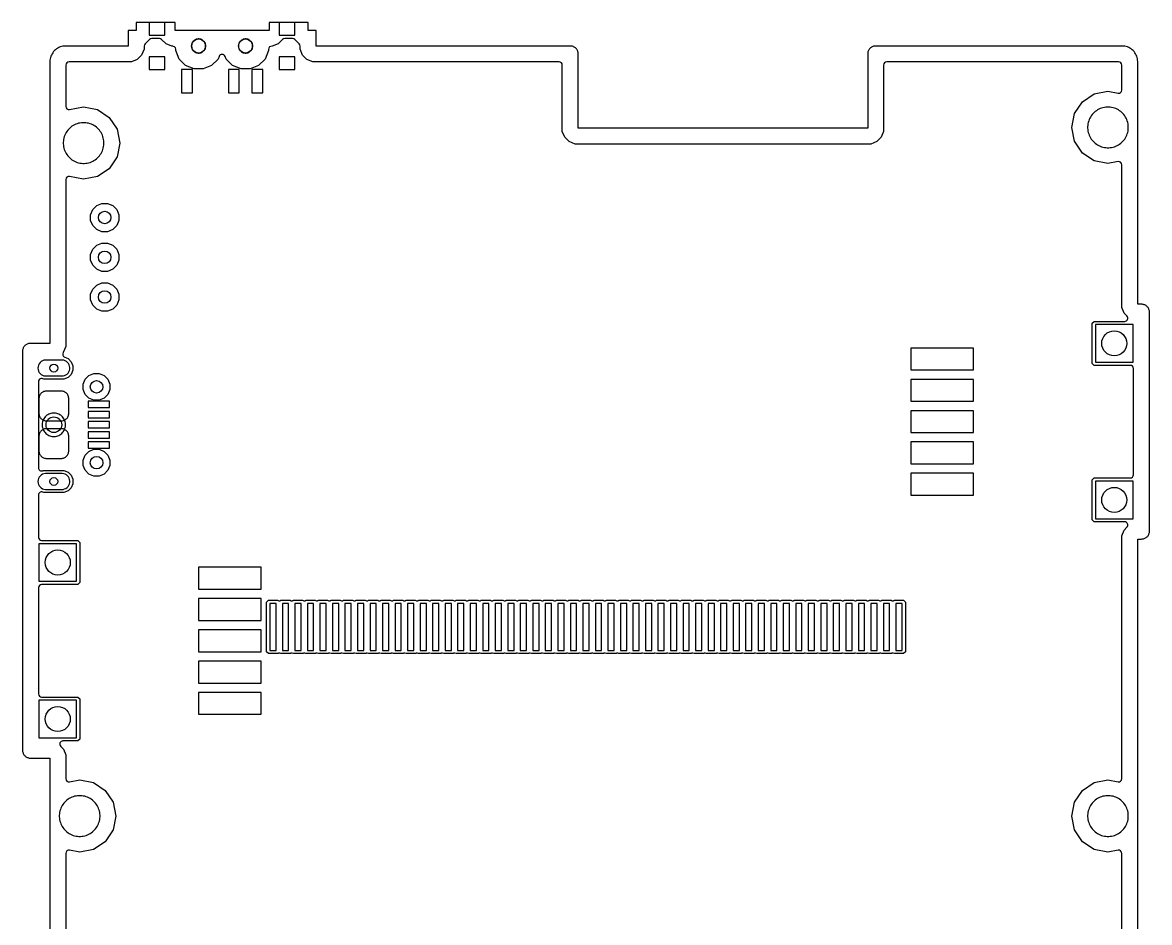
# Model space of a CAD drawing. Header units: millimetres. Extents: x -2 to 70, y 0 to 114.
# Drawn here: x -1.8 to 70.2, y 57 to 114.5 of the extents above; entities that cross this region are included whole.
import ezdxf

# ---------------------------------------------------------------- set-up
doc = ezdxf.new("R2010")
doc.units = ezdxf.units.MM

msp = doc.modelspace()

# ---------------------------------------------------------------- linework, layer by layer
at = {"layer": '16_copper'}
for points in [[(7.35, 114.5), (6.35, 114.5), (6.35, 113.7), (7.35, 113.7)], [(15.65, 114.5), (14.65, 114.5), (14.65, 113.7), (15.65, 113.7)], [(7.35, 112.3), (6.35, 112.3), (6.35, 111.5), (7.35, 111.5)], [(15.65, 112.3), (14.65, 112.3), (14.65, 111.5), (15.65, 111.5)], [(9.1, 111.5), (8.4, 111.5), (8.4, 110), (9.1, 110)], [(12.1, 111.5), (11.4, 111.5), (11.4, 110), (12.1, 110)], [(13.6, 111.5), (12.9, 111.5), (12.9, 110), (13.6, 110)], [(69.2, 95.2), (66.8, 95.2), (66.8, 92.8), (69.2, 92.8)], [(59, 93.7), (55, 93.7), (55, 92.3), (59, 92.3)], [(59, 91.7), (55, 91.7), (55, 90.3), (59, 90.3)], [(0.805, 89.056), (0.857, 89.068), (0.907, 89.085), (0.955, 89.109), (1, 89.137), (1.042, 89.17), (1.08, 89.208), (1.113, 89.25), (1.141, 89.295), (1.165, 89.343), (1.182, 89.393), (1.194, 89.445), (1.2, 89.498), (1.2, 90.502), (1.194, 90.555), (1.182, 90.607), (1.165, 90.657), (1.141, 90.705), (1.113, 90.75), (1.08, 90.792), (1.042, 90.83), (1, 90.863), (0.955, 90.891), (0.907, 90.915), (0.857, 90.932), (0.805, 90.944), (0.752, 90.95), (-0.252, 90.95), (-0.305, 90.944), (-0.357, 90.932), (-0.407, 90.915), (-0.455, 90.891), (-0.5, 90.863), (-0.542, 90.83), (-0.58, 90.792), (-0.613, 90.75), (-0.641, 90.705), (-0.665, 90.657), (-0.682, 90.607), (-0.694, 90.555), (-0.7, 90.502), (-0.7, 89.498), (-0.694, 89.445), (-0.682, 89.393), (-0.665, 89.343), (-0.641, 89.295), (-0.613, 89.25), (-0.58, 89.208), (-0.542, 89.17), (-0.5, 89.137), (-0.455, 89.109), (-0.407, 89.085), (-0.357, 89.068), (-0.305, 89.056), (-0.252, 89.05), (0.752, 89.05)], [(3.8, 90.3), (2.45, 90.3), (2.45, 89.9), (3.8, 89.9)], [(0.36, 88.057), (0.432, 88.072), (0.503, 88.093), (0.571, 88.121), (0.636, 88.156), (0.697, 88.197), (0.754, 88.244), (0.806, 88.296), (0.853, 88.353), (0.894, 88.414), (0.929, 88.479), (0.957, 88.547), (0.978, 88.618), (0.993, 88.69), (1, 88.763), (1, 88.837), (0.993, 88.91), (0.978, 88.982), (0.957, 89.053), (0.929, 89.121), (0.894, 89.186), (0.853, 89.247), (0.806, 89.304), (0.754, 89.356), (0.697, 89.403), (0.636, 89.444), (0.571, 89.479), (0.503, 89.507), (0.432, 89.528), (0.36, 89.543), (0.287, 89.55), (0.213, 89.55), (0.14, 89.543), (0.068, 89.528), (-0.003, 89.507), (-0.071, 89.479), (-0.136, 89.444), (-0.197, 89.403), (-0.254, 89.356), (-0.306, 89.304), (-0.353, 89.247), (-0.394, 89.186), (-0.429, 89.121), (-0.457, 89.053), (-0.478, 88.982), (-0.493, 88.91), (-0.5, 88.837), (-0.5, 88.763), (-0.493, 88.69), (-0.478, 88.618), (-0.457, 88.547), (-0.429, 88.479), (-0.394, 88.414), (-0.353, 88.353), (-0.306, 88.296), (-0.254, 88.244), (-0.197, 88.197), (-0.136, 88.156), (-0.071, 88.121), (-0.003, 88.093), (0.068, 88.072), (0.14, 88.057), (0.213, 88.05), (0.287, 88.05)], [(3.8, 89.65), (2.45, 89.65), (2.45, 89.25), (3.8, 89.25)], [(59, 89.7), (55, 89.7), (55, 88.3), (59, 88.3)], [(3.8, 89), (2.45, 89), (2.45, 88.6), (3.8, 88.6)], [(0.805, 86.656), (0.857, 86.668), (0.907, 86.685), (0.955, 86.709), (1, 86.737), (1.042, 86.77), (1.08, 86.808), (1.113, 86.85), (1.141, 86.895), (1.165, 86.943), (1.182, 86.993), (1.194, 87.045), (1.2, 87.098), (1.2, 88.102), (1.194, 88.155), (1.182, 88.207), (1.165, 88.257), (1.141, 88.305), (1.113, 88.35), (1.08, 88.392), (1.042, 88.43), (1, 88.463), (0.955, 88.491), (0.907, 88.515), (0.857, 88.532), (0.805, 88.544), (0.752, 88.55), (-0.252, 88.55), (-0.305, 88.544), (-0.357, 88.532), (-0.407, 88.515), (-0.455, 88.491), (-0.5, 88.463), (-0.542, 88.43), (-0.58, 88.392), (-0.613, 88.35), (-0.641, 88.305), (-0.665, 88.257), (-0.682, 88.207), (-0.694, 88.155), (-0.7, 88.102), (-0.7, 87.098), (-0.694, 87.045), (-0.682, 86.993), (-0.665, 86.943), (-0.641, 86.895), (-0.613, 86.85), (-0.58, 86.808), (-0.542, 86.77), (-0.5, 86.737), (-0.455, 86.709), (-0.407, 86.685), (-0.357, 86.668), (-0.305, 86.656), (-0.252, 86.65), (0.752, 86.65)], [(3.8, 88.35), (2.45, 88.35), (2.45, 87.95), (3.8, 87.95)], [(3.8, 87.7), (2.45, 87.7), (2.45, 87.3), (3.8, 87.3)], [(59, 87.7), (55, 87.7), (55, 86.3), (59, 86.3)], [(59, 85.7), (55, 85.7), (55, 84.3), (59, 84.3)], [(69.2, 85.2), (66.8, 85.2), (66.8, 82.8), (69.2, 82.8)], [(1.7, 81.2), (-0.7, 81.2), (-0.7, 78.8), (1.7, 78.8)], [(13.5, 79.7), (9.5, 79.7), (9.5, 78.3), (13.5, 78.3)], [(13.5, 77.7), (9.5, 77.7), (9.5, 76.3), (13.5, 76.3)], [(13.5, 75.7), (9.5, 75.7), (9.5, 74.3), (13.5, 74.3)], [(13.5, 73.7), (9.5, 73.7), (9.5, 72.3), (13.5, 72.3)], [(13.5, 71.7), (9.5, 71.7), (9.5, 70.3), (13.5, 70.3)], [(1.7, 71.2), (-0.7, 71.2), (-0.7, 68.8), (1.7, 68.8)]]:
    msp.add_lwpolyline(points, close=True, dxfattribs=at)
for points in [[(0.843, 91.923, 0.893654), (0.787, 92.933), (-0.287, 92.933, 0.945418), (-0.287, 91.917), (0.787, 91.917)], [(0.843, 84.673, 0.893654), (0.787, 85.683), (-0.287, 85.683, 0.945418), (-0.287, 84.667), (0.787, 84.667)]]:
    msp.add_lwpolyline(points, format="xyb", close=True, dxfattribs=at)
at = {"layer": '1_copper'}
msp.add_lwpolyline([(68.484, 31.221), (68.484, 61.411, 0.472966), (68.241, 61.611), (67.6, 61.483), (66.713, 61.659), (65.962, 62.162), (65.459, 62.913), (65.283, 63.8), (65.459, 64.687), (65.962, 65.438), (66.713, 65.941), (67.6, 66.117), (68.241, 65.989, 0.472966), (68.484, 66.189), (68.484, 81.702), (68.639, 82.076), (68.813, 82.25, 0.668179), (68.669, 82.597), (66.716, 82.597), (66.597, 82.716), (66.597, 85.284), (66.716, 85.403), (69.031, 85.403, 0.414214), (69.234, 85.606), (69.234, 92.394, 0.414214), (69.031, 92.597), (66.716, 92.597), (66.597, 92.716), (66.597, 95.284), (66.716, 95.403), (68.669, 95.403, 0.668179), (68.813, 95.75), (68.639, 95.924), (68.484, 96.298), (68.484, 105.411, 0.472966), (68.241, 105.611), (67.6, 105.483), (66.713, 105.659), (65.962, 106.162), (65.459, 106.913), (65.283, 107.8), (65.459, 108.687), (65.962, 109.438), (66.713, 109.941), (67.6, 110.117), (68.241, 109.989, 0.472966), (68.484, 110.189), (68.484, 111.781, 0.414214), (68.281, 111.984), (53.469, 111.984, 0.414214), (53.266, 111.781), (53.266, 107.548), (53.111, 107.174), (52.826, 106.889), (52.452, 106.734), (33.548, 106.734), (33.174, 106.889), (32.889, 107.174), (32.734, 107.548), (32.734, 111.781, 0.414214), (32.531, 111.984), (16.798, 111.984), (16.424, 112.139), (16.139, 112.424), (15.984, 112.798), (15.984, 112.995, 0.198912), (15.924, 113.139), (15.639, 113.424, 0.198912), (15.495, 113.484), (15.005, 113.484, 0.198912), (14.861, 113.424), (14.576, 113.139), (14.202, 112.984, 0.462044), (13.966, 112.781), (13.966, 112.708), (13.743, 112.17), (13.33, 111.757), (12.792, 111.534), (12.208, 111.534), (11.67, 111.757), (11.257, 112.17), (11.188, 112.337, 0.668186), (10.812, 112.337), (10.743, 112.17), (10.33, 111.757), (9.792, 111.534), (9.208, 111.534), (8.67, 111.757), (8.257, 112.17), (8.034, 112.708, 0.441088), (7.881, 112.977), (7.865, 112.981, 0.073824), (7.798, 112.984), (7.424, 113.139), (7.139, 113.424, 0.198912), (6.995, 113.484), (6.505, 113.484, 0.198912), (6.361, 113.424), (6.076, 113.139, 0.198912), (6.016, 112.995), (6.016, 112.798), (5.861, 112.424), (5.576, 112.139), (5.202, 111.984), (1.219, 111.984, 0.414214), (1.016, 111.781), (1.016, 109.139, 0.472966), (1.259, 108.94), (2.15, 109.117), (3.037, 108.941), (3.788, 108.438), (4.291, 107.687), (4.467, 106.8), (4.291, 105.913), (3.788, 105.162), (3.037, 104.659), (2.15, 104.483), (1.259, 104.66, 0.472966), (1.016, 104.461), (1.016, 93.798), (0.856, 93.413, 0.467259), (0.95, 93.115), (1.161, 93.028), (1.361, 92.828), (1.469, 92.566), (1.469, 92.284), (1.361, 92.022), (1.161, 91.822), (0.899, 91.714), (-0.399, 91.714, 0.627472), (-0.734, 91.548), (-0.734, 86.052, 0.523725), (-0.459, 85.861), (-0.456, 85.863, 0.067485), (-0.399, 85.886), (0.899, 85.886), (1.161, 85.778), (1.361, 85.578), (1.469, 85.316), (1.469, 85.034), (1.361, 84.772), (1.161, 84.572), (0.899, 84.464), (-0.399, 84.464, 0.627472), (-0.734, 84.298), (-0.734, 81.606, 0.414214), (-0.531, 81.403), (1.784, 81.403), (1.903, 81.284), (1.903, 78.716), (1.784, 78.597), (-0.531, 78.597, 0.414214), (-0.734, 78.394), (-0.734, 71.606, 0.414214), (-0.531, 71.403), (1.784, 71.403), (1.903, 71.284), (1.903, 68.716), (1.784, 68.597), (0.831, 68.597, 0.668179), (0.687, 68.25), (0.861, 68.076), (1.016, 67.702), (1.016, 66.189, 0.472966), (1.259, 65.989), (1.9, 66.117), (2.787, 65.941), (3.538, 65.438), (4.041, 64.687), (4.217, 63.8), (4.041, 62.913), (3.538, 62.162), (2.787, 61.659), (1.9, 61.483), (1.259, 61.611, 0.472966), (1.016, 61.411), (1.016, 50, 0.414214)], format="xyb", dxfattribs=at)
for points in [[(3.32, 101.137), (2.988, 101.274), (2.734, 101.528), (2.597, 101.86), (2.597, 102.22), (2.734, 102.552), (2.988, 102.806), (3.32, 102.943), (3.68, 102.943), (4.012, 102.806), (4.266, 102.552), (4.403, 102.22), (4.403, 101.86), (4.266, 101.528), (4.012, 101.274), (3.68, 101.137)], [(3.32, 98.597), (2.988, 98.734), (2.734, 98.988), (2.597, 99.32), (2.597, 99.68), (2.734, 100.012), (2.988, 100.266), (3.32, 100.403), (3.68, 100.403), (4.012, 100.266), (4.266, 100.012), (4.403, 99.68), (4.403, 99.32), (4.266, 98.988), (4.012, 98.734), (3.68, 98.597)], [(3.32, 96.057), (2.988, 96.194), (2.734, 96.448), (2.597, 96.78), (2.597, 97.14), (2.734, 97.472), (2.988, 97.726), (3.32, 97.863), (3.68, 97.863), (4.012, 97.726), (4.266, 97.472), (4.403, 97.14), (4.403, 96.78), (4.266, 96.448), (4.012, 96.194), (3.68, 96.057)], [(69.2, 95.2), (66.8, 95.2), (66.8, 92.8), (69.2, 92.8)], [(2.809, 90.368), (2.494, 90.498), (2.253, 90.739), (2.123, 91.054), (2.123, 91.396), (2.253, 91.711), (2.494, 91.952), (2.809, 92.082), (3.151, 92.082), (3.466, 91.952), (3.707, 91.711), (3.837, 91.396), (3.837, 91.054), (3.707, 90.739), (3.466, 90.498), (3.151, 90.368)], [(2.809, 85.518), (2.494, 85.648), (2.253, 85.889), (2.123, 86.204), (2.123, 86.546), (2.253, 86.861), (2.494, 87.102), (2.809, 87.232), (3.151, 87.232), (3.466, 87.102), (3.707, 86.861), (3.837, 86.546), (3.837, 86.204), (3.707, 85.889), (3.466, 85.648), (3.151, 85.518)], [(69.2, 85.2), (66.8, 85.2), (66.8, 82.8), (69.2, 82.8)], [(1.7, 81.2), (-0.7, 81.2), (-0.7, 78.8), (1.7, 78.8)], [(14.45, 77.38), (14.05, 77.38), (14.05, 74.38), (14.45, 74.38)], [(15.25, 77.38), (14.85, 77.38), (14.85, 74.38), (15.25, 74.38)], [(16.05, 77.38), (15.65, 77.38), (15.65, 74.38), (16.05, 74.38)], [(16.85, 77.38), (16.45, 77.38), (16.45, 74.38), (16.85, 74.38)], [(17.65, 77.38), (17.25, 77.38), (17.25, 74.38), (17.65, 74.38)], [(18.45, 77.38), (18.05, 77.38), (18.05, 74.38), (18.45, 74.38)], [(19.25, 77.38), (18.85, 77.38), (18.85, 74.38), (19.25, 74.38)], [(20.05, 77.38), (19.65, 77.38), (19.65, 74.38), (20.05, 74.38)], [(20.85, 77.38), (20.45, 77.38), (20.45, 74.38), (20.85, 74.38)], [(21.65, 77.38), (21.25, 77.38), (21.25, 74.38), (21.65, 74.38)], [(22.45, 77.38), (22.05, 77.38), (22.05, 74.38), (22.45, 74.38)], [(23.25, 77.38), (22.85, 77.38), (22.85, 74.38), (23.25, 74.38)], [(24.05, 77.38), (23.65, 77.38), (23.65, 74.38), (24.05, 74.38)], [(24.85, 77.38), (24.45, 77.38), (24.45, 74.38), (24.85, 74.38)], [(25.65, 77.38), (25.25, 77.38), (25.25, 74.38), (25.65, 74.38)], [(26.45, 77.38), (26.05, 77.38), (26.05, 74.38), (26.45, 74.38)], [(27.25, 77.38), (26.85, 77.38), (26.85, 74.38), (27.25, 74.38)], [(28.05, 77.38), (27.65, 77.38), (27.65, 74.38), (28.05, 74.38)], [(28.85, 77.38), (28.45, 77.38), (28.45, 74.38), (28.85, 74.38)], [(29.65, 77.38), (29.25, 77.38), (29.25, 74.38), (29.65, 74.38)], [(30.45, 77.38), (30.05, 77.38), (30.05, 74.38), (30.45, 74.38)], [(31.25, 77.38), (30.85, 77.38), (30.85, 74.38), (31.25, 74.38)], [(32.05, 77.38), (31.65, 77.38), (31.65, 74.38), (32.05, 74.38)], [(32.85, 77.38), (32.45, 77.38), (32.45, 74.38), (32.85, 74.38)], [(33.65, 77.38), (33.25, 77.38), (33.25, 74.38), (33.65, 74.38)], [(34.45, 77.38), (34.05, 77.38), (34.05, 74.38), (34.45, 74.38)], [(35.25, 77.38), (34.85, 77.38), (34.85, 74.38), (35.25, 74.38)], [(36.05, 77.38), (35.65, 77.38), (35.65, 74.38), (36.05, 74.38)], [(36.85, 77.38), (36.45, 77.38), (36.45, 74.38), (36.85, 74.38)], [(37.65, 77.38), (37.25, 77.38), (37.25, 74.38), (37.65, 74.38)], [(38.45, 77.38), (38.05, 77.38), (38.05, 74.38), (38.45, 74.38)], [(39.25, 77.38), (38.85, 77.38), (38.85, 74.38), (39.25, 74.38)], [(40.05, 77.38), (39.65, 77.38), (39.65, 74.38), (40.05, 74.38)], [(40.85, 77.38), (40.45, 77.38), (40.45, 74.38), (40.85, 74.38)], [(41.65, 77.38), (41.25, 77.38), (41.25, 74.38), (41.65, 74.38)], [(42.45, 77.38), (42.05, 77.38), (42.05, 74.38), (42.45, 74.38)], [(43.25, 77.38), (42.85, 77.38), (42.85, 74.38), (43.25, 74.38)], [(44.05, 77.38), (43.65, 77.38), (43.65, 74.38), (44.05, 74.38)], [(44.85, 77.38), (44.45, 77.38), (44.45, 74.38), (44.85, 74.38)], [(45.65, 77.38), (45.25, 77.38), (45.25, 74.38), (45.65, 74.38)], [(46.45, 77.38), (46.05, 77.38), (46.05, 74.38), (46.45, 74.38)], [(47.25, 77.38), (46.85, 77.38), (46.85, 74.38), (47.25, 74.38)], [(48.05, 77.38), (47.65, 77.38), (47.65, 74.38), (48.05, 74.38)], [(48.85, 77.38), (48.45, 77.38), (48.45, 74.38), (48.85, 74.38)], [(49.65, 77.38), (49.25, 77.38), (49.25, 74.38), (49.65, 74.38)], [(50.45, 77.38), (50.05, 77.38), (50.05, 74.38), (50.45, 74.38)], [(51.25, 77.38), (50.85, 77.38), (50.85, 74.38), (51.25, 74.38)], [(52.05, 77.38), (51.65, 77.38), (51.65, 74.38), (52.05, 74.38)], [(52.85, 77.38), (52.45, 77.38), (52.45, 74.38), (52.85, 74.38)], [(53.65, 77.38), (53.25, 77.38), (53.25, 74.38), (53.65, 74.38)], [(54.45, 77.38), (54.05, 77.38), (54.05, 74.38), (54.45, 74.38)], [(1.7, 71.2), (-0.7, 71.2), (-0.7, 68.8), (1.7, 68.8)]]:
    msp.add_lwpolyline(points, close=True, dxfattribs=at)
for points in [[(0.843, 91.923, 0.893654), (0.787, 92.933), (-0.287, 92.933, 0.945418), (-0.287, 91.917), (0.787, 91.917)], [(0.843, 84.673, 0.893654), (0.787, 85.683), (-0.287, 85.683, 0.945418), (-0.287, 84.667), (0.787, 84.667)], [(13.966, 74.177), (13.847, 74.296), (13.847, 77.464), (13.966, 77.583), (14.542, 77.583, 0.212309), (14.705, 77.559), (14.721, 77.565, 0.04519), (14.758, 77.583), (15.342, 77.583, 0.212309), (15.505, 77.559), (15.521, 77.565, 0.04519), (15.558, 77.583), (16.142, 77.583, 0.212309), (16.305, 77.559), (16.321, 77.565, 0.04519), (16.358, 77.583), (16.942, 77.583, 0.212309), (17.105, 77.559), (17.121, 77.565, 0.04519), (17.158, 77.583), (17.742, 77.583, 0.212309), (17.905, 77.559), (17.921, 77.565, 0.04519), (17.958, 77.583), (18.542, 77.583, 0.212309), (18.705, 77.559), (18.721, 77.565, 0.04519), (18.758, 77.583), (19.342, 77.583, 0.212309), (19.505, 77.559), (19.521, 77.565, 0.04519), (19.558, 77.583), (20.142, 77.583, 0.212309), (20.305, 77.559), (20.321, 77.565, 0.04519), (20.358, 77.583), (20.942, 77.583, 0.212309), (21.105, 77.559), (21.121, 77.565, 0.04519), (21.158, 77.583), (21.742, 77.583, 0.212309), (21.905, 77.559), (21.921, 77.565, 0.04519), (21.958, 77.583), (22.542, 77.583, 0.212309), (22.705, 77.559), (22.721, 77.565, 0.04519), (22.758, 77.583), (23.342, 77.583, 0.212309), (23.505, 77.559), (23.521, 77.565, 0.04519), (23.558, 77.583), (24.142, 77.583, 0.212309), (24.305, 77.559), (24.321, 77.565, 0.04519), (24.358, 77.583), (24.942, 77.583, 0.212309), (25.105, 77.559), (25.121, 77.565, 0.04519), (25.158, 77.583), (25.742, 77.583, 0.212322), (25.905, 77.559), (25.921, 77.565, 0.045366), (25.958, 77.583), (26.542, 77.583, 0.212309), (26.705, 77.559), (26.721, 77.565, 0.04519), (26.758, 77.583), (27.342, 77.583, 0.212309), (27.505, 77.559), (27.521, 77.565, 0.04519), (27.558, 77.583), (28.142, 77.583, 0.212309), (28.305, 77.559), (28.321, 77.565, 0.04519), (28.358, 77.583), (28.942, 77.583, 0.212309), (29.105, 77.559), (29.121, 77.565, 0.04519), (29.158, 77.583), (29.742, 77.583, 0.212309), (29.905, 77.559), (29.921, 77.565, 0.04519), (29.958, 77.583), (30.542, 77.583, 0.212309), (30.705, 77.559), (30.721, 77.565, 0.04519), (30.758, 77.583), (31.342, 77.583, 0.212309), (31.505, 77.559), (31.521, 77.565, 0.04519), (31.558, 77.583), (32.142, 77.583, 0.212309), (32.305, 77.559), (32.321, 77.565, 0.04519), (32.358, 77.583), (32.942, 77.583, 0.212309), (33.105, 77.559), (33.121, 77.565, 0.04519), (33.158, 77.583), (33.742, 77.583, 0.212309), (33.905, 77.559), (33.921, 77.565, 0.04519), (33.958, 77.583), (34.542, 77.583, 0.212309), (34.705, 77.559), (34.721, 77.565, 0.04519), (34.758, 77.583), (35.342, 77.583, 0.212309), (35.505, 77.559), (35.521, 77.565, 0.04519), (35.558, 77.583), (36.142, 77.583, 0.212309), (36.305, 77.559), (36.321, 77.565, 0.04519), (36.358, 77.583), (36.942, 77.583, 0.212309), (37.105, 77.559), (37.121, 77.565, 0.04519), (37.158, 77.583), (37.742, 77.583, 0.212309), (37.905, 77.559), (37.921, 77.565, 0.04519), (37.958, 77.583), (38.542, 77.583, 0.212309), (38.705, 77.559), (38.721, 77.565, 0.04519), (38.758, 77.583), (39.342, 77.583, 0.212309), (39.505, 77.559), (39.521, 77.565, 0.04519), (39.558, 77.583), (40.142, 77.583, 0.212309), (40.305, 77.559), (40.321, 77.565, 0.04519), (40.358, 77.583), (40.942, 77.583, 0.212309), (41.105, 77.559), (41.121, 77.565, 0.04519), (41.158, 77.583), (41.742, 77.583, 0.212309), (41.905, 77.559), (41.921, 77.565, 0.04519), (41.958, 77.583), (42.542, 77.583, 0.212309), (42.705, 77.559), (42.721, 77.565, 0.04519), (42.758, 77.583), (43.342, 77.583, 0.212309), (43.505, 77.559), (43.521, 77.565, 0.04519), (43.558, 77.583), (44.142, 77.583, 0.212309), (44.305, 77.559), (44.321, 77.565, 0.04519), (44.358, 77.583), (44.942, 77.583, 0.212309), (45.105, 77.559), (45.121, 77.565, 0.04519), (45.158, 77.583), (45.742, 77.583, 0.212309), (45.905, 77.559), (45.921, 77.565, 0.04519), (45.958, 77.583), (46.542, 77.583, 0.212309), (46.705, 77.559), (46.721, 77.565, 0.04519), (46.758, 77.583), (47.342, 77.583, 0.212309), (47.505, 77.559), (47.521, 77.565, 0.04519), (47.558, 77.583), (48.142, 77.583, 0.212309), (48.305, 77.559), (48.321, 77.565, 0.04519), (48.358, 77.583), (48.942, 77.583, 0.212309), (49.105, 77.559), (49.121, 77.565, 0.04519), (49.158, 77.583), (49.742, 77.583, 0.212309), (49.905, 77.559), (49.921, 77.565, 0.04519), (49.958, 77.583), (50.542, 77.583, 0.212309), (50.705, 77.559), (50.721, 77.565, 0.04519), (50.758, 77.583), (51.342, 77.583, 0.212309), (51.505, 77.559), (51.521, 77.565, 0.04519), (51.558, 77.583), (52.142, 77.583, 0.212309), (52.305, 77.559), (52.321, 77.565, 0.04519), (52.358, 77.583), (52.942, 77.583, 0.212309), (53.105, 77.559), (53.121, 77.565, 0.04519), (53.158, 77.583), (53.742, 77.583, 0.212309), (53.905, 77.559), (53.921, 77.565, 0.04519), (53.958, 77.583), (54.534, 77.583), (54.653, 77.464), (54.653, 74.296), (54.534, 74.177), (53.958, 74.177, 0.212322), (53.795, 74.201), (53.779, 74.195, 0.045366), (53.742, 74.177), (53.158, 74.177, 0.212322), (52.995, 74.201), (52.979, 74.195, 0.045366), (52.942, 74.177), (52.358, 74.177, 0.212322), (52.195, 74.201), (52.179, 74.195, 0.045366), (52.142, 74.177), (51.558, 74.177, 0.212322), (51.395, 74.201), (51.379, 74.195, 0.045366), (51.342, 74.177), (50.758, 74.177, 0.212322), (50.595, 74.201), (50.579, 74.195, 0.045366), (50.542, 74.177), (49.958, 74.177, 0.212322), (49.795, 74.201), (49.779, 74.195, 0.045366), (49.742, 74.177), (49.158, 74.177, 0.212322), (48.995, 74.201), (48.979, 74.195, 0.045366), (48.942, 74.177), (48.358, 74.177, 0.212322), (48.195, 74.201), (48.179, 74.195, 0.045366), (48.142, 74.177), (47.558, 74.177, 0.212322), (47.395, 74.201), (47.379, 74.195, 0.045366), (47.342, 74.177), (46.758, 74.177, 0.212322), (46.595, 74.201), (46.579, 74.195, 0.045366), (46.542, 74.177), (45.958, 74.177, 0.212322), (45.795, 74.201), (45.779, 74.195, 0.045366), (45.742, 74.177), (45.158, 74.177, 0.212322), (44.995, 74.201), (44.979, 74.195, 0.045366), (44.942, 74.177), (44.358, 74.177, 0.212322), (44.195, 74.201), (44.179, 74.195, 0.045366), (44.142, 74.177), (43.558, 74.177, 0.212322), (43.395, 74.201), (43.379, 74.195, 0.045366), (43.342, 74.177), (42.758, 74.177, 0.212322), (42.595, 74.201), (42.579, 74.195, 0.045366), (42.542, 74.177), (41.958, 74.177, 0.212322), (41.795, 74.201), (41.779, 74.195, 0.045366), (41.742, 74.177), (41.158, 74.177, 0.212322), (40.995, 74.201), (40.979, 74.195, 0.045366), (40.942, 74.177), (40.358, 74.177, 0.212322), (40.195, 74.201), (40.179, 74.195, 0.045366), (40.142, 74.177), (39.558, 74.177, 0.212322), (39.395, 74.201), (39.379, 74.195, 0.045366), (39.342, 74.177), (38.758, 74.177, 0.212322), (38.595, 74.201), (38.579, 74.195, 0.045366), (38.542, 74.177), (37.958, 74.177, 0.212322), (37.795, 74.201), (37.779, 74.195, 0.045366), (37.742, 74.177), (37.158, 74.177, 0.212322), (36.995, 74.201), (36.979, 74.195, 0.045366), (36.942, 74.177), (36.358, 74.177, 0.212322), (36.195, 74.201), (36.179, 74.195, 0.045366), (36.142, 74.177), (35.558, 74.177, 0.212322), (35.395, 74.201), (35.379, 74.195, 0.045366), (35.342, 74.177), (34.758, 74.177, 0.212322), (34.595, 74.201), (34.579, 74.195, 0.045366), (34.542, 74.177), (33.958, 74.177, 0.212322), (33.795, 74.201), (33.779, 74.195, 0.045366), (33.742, 74.177), (33.158, 74.177, 0.212322), (32.995, 74.201), (32.979, 74.195, 0.045366), (32.942, 74.177), (32.358, 74.177, 0.212322), (32.195, 74.201), (32.179, 74.195, 0.045366), (32.142, 74.177), (31.558, 74.177, 0.212322), (31.395, 74.201), (31.379, 74.195, 0.045366), (31.342, 74.177), (30.758, 74.177, 0.212322), (30.595, 74.201), (30.579, 74.195, 0.045366), (30.542, 74.177), (29.958, 74.177, 0.212322), (29.795, 74.201), (29.779, 74.195, 0.045366), (29.742, 74.177), (29.158, 74.177, 0.212322), (28.995, 74.201), (28.979, 74.195, 0.045366), (28.942, 74.177), (28.358, 74.177, 0.212322), (28.195, 74.201), (28.179, 74.195, 0.045366), (28.142, 74.177), (27.558, 74.177, 0.212322), (27.395, 74.201), (27.379, 74.195, 0.045366), (27.342, 74.177), (26.758, 74.177, 0.212322), (26.595, 74.201), (26.579, 74.195, 0.045366), (26.542, 74.177), (25.958, 74.177, 0.212309), (25.795, 74.201), (25.779, 74.195, 0.04519), (25.742, 74.177), (25.158, 74.177, 0.212322), (24.995, 74.201), (24.979, 74.195, 0.045366), (24.942, 74.177), (24.358, 74.177, 0.212322), (24.195, 74.201), (24.179, 74.195, 0.045366), (24.142, 74.177), (23.558, 74.177, 0.212322), (23.395, 74.201), (23.379, 74.195, 0.045366), (23.342, 74.177), (22.758, 74.177, 0.212322), (22.595, 74.201), (22.579, 74.195, 0.045366), (22.542, 74.177), (21.958, 74.177, 0.212322), (21.795, 74.201), (21.779, 74.195, 0.045366), (21.742, 74.177), (21.158, 74.177, 0.212322), (20.995, 74.201), (20.979, 74.195, 0.045366), (20.942, 74.177), (20.358, 74.177, 0.212322), (20.195, 74.201), (20.179, 74.195, 0.045366), (20.142, 74.177), (19.558, 74.177, 0.212322), (19.395, 74.201), (19.379, 74.195, 0.045366), (19.342, 74.177), (18.758, 74.177, 0.212322), (18.595, 74.201), (18.579, 74.195, 0.045366), (18.542, 74.177), (17.958, 74.177, 0.212322), (17.795, 74.201), (17.779, 74.195, 0.045366), (17.742, 74.177), (17.158, 74.177, 0.212322), (16.995, 74.201), (16.979, 74.195, 0.045366), (16.942, 74.177), (16.358, 74.177, 0.212322), (16.195, 74.201), (16.179, 74.195, 0.045366), (16.142, 74.177), (15.558, 74.177, 0.212322), (15.395, 74.201), (15.379, 74.195, 0.045366), (15.342, 74.177), (14.758, 74.177, 0.212322), (14.595, 74.201), (14.579, 74.195), (14.563, 74.189), (14.562, 74.188), (14.561, 74.188), (14.547, 74.18), (14.542, 74.177)]]:
    msp.add_lwpolyline(points, format="xyb", close=True, dxfattribs=at)
at = {"layer": 'drills_NPTH'}
for centre in [(9.5, 113), (12.5, 113)]:
    msp.add_circle(centre, 0.45, dxfattribs=at)
at = {"layer": 'drills_PTH'}
for centre, radius in [((3.5, 102.04), 0.4), ((3.5, 99.5), 0.4), ((3.5, 96.96), 0.4), ((68, 94), 0.8), ((0.25, 92.425), 0.254), ((2.98, 91.225), 0.4), ((2.98, 86.375), 0.4), ((0.25, 85.175), 0.254), ((68, 84), 0.8), ((0.5, 80), 0.8), ((0.5, 70), 0.8)]:
    msp.add_circle(centre, radius, dxfattribs=at)
at = {"layer": 'drills_via_1_16'}
msp.add_circle((0.25, 88.8), 0.5, dxfattribs=at)
at = {"layer": 'holes'}
for points in [[(9.95, 113.029), (9.942, 113.088), (9.927, 113.145), (9.904, 113.199), (9.875, 113.251), (9.839, 113.297), (9.797, 113.339), (9.751, 113.375), (9.699, 113.404), (9.645, 113.427), (9.588, 113.442), (9.529, 113.45), (9.471, 113.45), (9.412, 113.442), (9.355, 113.427), (9.301, 113.404), (9.249, 113.375), (9.203, 113.339), (9.161, 113.297), (9.125, 113.251), (9.096, 113.199), (9.073, 113.145), (9.058, 113.088), (9.05, 113.029), (9.05, 112.971), (9.058, 112.912), (9.073, 112.855), (9.096, 112.801), (9.125, 112.749), (9.161, 112.703), (9.203, 112.661), (9.249, 112.625), (9.301, 112.596), (9.355, 112.573), (9.412, 112.558), (9.471, 112.55), (9.529, 112.55), (9.588, 112.558), (9.645, 112.573), (9.699, 112.596), (9.751, 112.625), (9.797, 112.661), (9.839, 112.703), (9.875, 112.749), (9.904, 112.801), (9.927, 112.855), (9.942, 112.912), (9.95, 112.971), (9.95, 113.029)], [(12.95, 113.029), (12.942, 113.088), (12.927, 113.145), (12.904, 113.199), (12.875, 113.251), (12.839, 113.297), (12.797, 113.339), (12.751, 113.375), (12.699, 113.404), (12.645, 113.427), (12.588, 113.442), (12.529, 113.45), (12.471, 113.45), (12.412, 113.442), (12.355, 113.427), (12.301, 113.404), (12.249, 113.375), (12.203, 113.339), (12.161, 113.297), (12.125, 113.251), (12.096, 113.199), (12.073, 113.145), (12.058, 113.088), (12.05, 113.029), (12.05, 112.971), (12.058, 112.912), (12.073, 112.855), (12.096, 112.801), (12.125, 112.749), (12.161, 112.703), (12.203, 112.661), (12.249, 112.625), (12.301, 112.596), (12.355, 112.573), (12.412, 112.558), (12.471, 112.55), (12.529, 112.55), (12.588, 112.558), (12.645, 112.573), (12.699, 112.596), (12.751, 112.625), (12.797, 112.661), (12.839, 112.703), (12.875, 112.749), (12.904, 112.801), (12.927, 112.855), (12.942, 112.912), (12.95, 112.971), (12.95, 113.029)], [(68.9, 107.754), (68.9, 107.846), (68.893, 107.939), (68.88, 108.031), (68.86, 108.122), (68.834, 108.211), (68.802, 108.298), (68.763, 108.382), (68.719, 108.464), (68.669, 108.542), (68.613, 108.616), (68.552, 108.686), (68.486, 108.752), (68.416, 108.813), (68.342, 108.869), (68.264, 108.919), (68.182, 108.963), (68.098, 109.002), (68.011, 109.034), (67.922, 109.06), (67.831, 109.08), (67.739, 109.093), (67.646, 109.1), (67.554, 109.1), (67.461, 109.093), (67.369, 109.08), (67.278, 109.06), (67.189, 109.034), (67.102, 109.002), (67.018, 108.963), (66.936, 108.919), (66.858, 108.869), (66.784, 108.813), (66.714, 108.752), (66.648, 108.686), (66.587, 108.616), (66.531, 108.542), (66.481, 108.464), (66.437, 108.382), (66.398, 108.298), (66.366, 108.211), (66.34, 108.122), (66.32, 108.031), (66.307, 107.939), (66.3, 107.846), (66.3, 107.754), (66.307, 107.661), (66.32, 107.569), (66.34, 107.478), (66.366, 107.389), (66.398, 107.302), (66.437, 107.218), (66.481, 107.136), (66.531, 107.058), (66.587, 106.984), (66.648, 106.914), (66.714, 106.848), (66.784, 106.787), (66.858, 106.731), (66.936, 106.681), (67.018, 106.637), (67.102, 106.598), (67.189, 106.566), (67.278, 106.54), (67.369, 106.52), (67.461, 106.507), (67.554, 106.5), (67.646, 106.5), (67.739, 106.507), (67.831, 106.52), (67.922, 106.54), (68.011, 106.566), (68.098, 106.598), (68.182, 106.637), (68.264, 106.681), (68.342, 106.731), (68.416, 106.787), (68.486, 106.848), (68.552, 106.914), (68.613, 106.984), (68.669, 107.058), (68.719, 107.136), (68.763, 107.218), (68.802, 107.302), (68.834, 107.389), (68.86, 107.478), (68.88, 107.569), (68.893, 107.661), (68.9, 107.754)], [(3.45, 106.754), (3.45, 106.846), (3.443, 106.939), (3.43, 107.031), (3.41, 107.122), (3.384, 107.211), (3.352, 107.298), (3.313, 107.382), (3.269, 107.464), (3.219, 107.542), (3.163, 107.616), (3.102, 107.686), (3.036, 107.752), (2.966, 107.813), (2.892, 107.869), (2.814, 107.919), (2.732, 107.963), (2.648, 108.002), (2.561, 108.034), (2.472, 108.06), (2.381, 108.08), (2.289, 108.093), (2.196, 108.1), (2.104, 108.1), (2.011, 108.093), (1.919, 108.08), (1.828, 108.06), (1.739, 108.034), (1.652, 108.002), (1.568, 107.963), (1.486, 107.919), (1.408, 107.869), (1.334, 107.813), (1.264, 107.752), (1.198, 107.686), (1.137, 107.616), (1.081, 107.542), (1.031, 107.464), (0.987, 107.382), (0.948, 107.298), (0.916, 107.211), (0.89, 107.122), (0.87, 107.031), (0.857, 106.939), (0.85, 106.846), (0.85, 106.754), (0.857, 106.661), (0.87, 106.569), (0.89, 106.478), (0.916, 106.389), (0.948, 106.302), (0.987, 106.218), (1.031, 106.136), (1.081, 106.058), (1.137, 105.984), (1.198, 105.914), (1.264, 105.848), (1.334, 105.787), (1.408, 105.731), (1.486, 105.681), (1.568, 105.637), (1.652, 105.598), (1.739, 105.566), (1.828, 105.54), (1.919, 105.52), (2.011, 105.507), (2.104, 105.5), (2.196, 105.5), (2.289, 105.507), (2.381, 105.52), (2.472, 105.54), (2.561, 105.566), (2.648, 105.598), (2.732, 105.637), (2.814, 105.681), (2.892, 105.731), (2.966, 105.787), (3.036, 105.848), (3.102, 105.914), (3.163, 105.984), (3.219, 106.058), (3.269, 106.136), (3.313, 106.218), (3.352, 106.302), (3.384, 106.389), (3.41, 106.478), (3.43, 106.569), (3.443, 106.661), (3.45, 106.754)], [(3.2, 63.754), (3.2, 63.846), (3.193, 63.939), (3.18, 64.031), (3.16, 64.122), (3.134, 64.211), (3.102, 64.298), (3.063, 64.382), (3.019, 64.464), (2.969, 64.542), (2.913, 64.616), (2.852, 64.686), (2.786, 64.752), (2.716, 64.813), (2.642, 64.869), (2.564, 64.919), (2.482, 64.963), (2.398, 65.002), (2.311, 65.034), (2.222, 65.06), (2.131, 65.08), (2.039, 65.093), (1.946, 65.1), (1.854, 65.1), (1.761, 65.093), (1.669, 65.08), (1.578, 65.06), (1.489, 65.034), (1.402, 65.002), (1.318, 64.963), (1.236, 64.919), (1.158, 64.869), (1.084, 64.813), (1.014, 64.752), (0.948, 64.686), (0.887, 64.616), (0.831, 64.542), (0.781, 64.464), (0.737, 64.382), (0.698, 64.298), (0.666, 64.211), (0.64, 64.122), (0.62, 64.031), (0.607, 63.939), (0.6, 63.846), (0.6, 63.754), (0.607, 63.661), (0.62, 63.569), (0.64, 63.478), (0.666, 63.389), (0.698, 63.302), (0.737, 63.218), (0.781, 63.136), (0.831, 63.058), (0.887, 62.984), (0.948, 62.914), (1.014, 62.848), (1.084, 62.787), (1.158, 62.731), (1.236, 62.681), (1.318, 62.637), (1.402, 62.598), (1.489, 62.566), (1.578, 62.54), (1.669, 62.52), (1.761, 62.507), (1.854, 62.5), (1.946, 62.5), (2.039, 62.507), (2.131, 62.52), (2.222, 62.54), (2.311, 62.566), (2.398, 62.598), (2.482, 62.637), (2.564, 62.681), (2.642, 62.731), (2.716, 62.787), (2.786, 62.848), (2.852, 62.914), (2.913, 62.984), (2.969, 63.058), (3.019, 63.136), (3.063, 63.218), (3.102, 63.302), (3.134, 63.389), (3.16, 63.478), (3.18, 63.569), (3.193, 63.661), (3.2, 63.754)], [(68.9, 63.754), (68.9, 63.846), (68.893, 63.939), (68.88, 64.031), (68.86, 64.122), (68.834, 64.211), (68.802, 64.298), (68.763, 64.382), (68.719, 64.464), (68.669, 64.542), (68.613, 64.616), (68.552, 64.686), (68.486, 64.752), (68.416, 64.813), (68.342, 64.869), (68.264, 64.919), (68.182, 64.963), (68.098, 65.002), (68.011, 65.034), (67.922, 65.06), (67.831, 65.08), (67.739, 65.093), (67.646, 65.1), (67.554, 65.1), (67.461, 65.093), (67.369, 65.08), (67.278, 65.06), (67.189, 65.034), (67.102, 65.002), (67.018, 64.963), (66.936, 64.919), (66.858, 64.869), (66.784, 64.813), (66.714, 64.752), (66.648, 64.686), (66.587, 64.616), (66.531, 64.542), (66.481, 64.464), (66.437, 64.382), (66.398, 64.298), (66.366, 64.211), (66.34, 64.122), (66.32, 64.031), (66.307, 63.939), (66.3, 63.846), (66.3, 63.754), (66.307, 63.661), (66.32, 63.569), (66.34, 63.478), (66.366, 63.389), (66.398, 63.302), (66.437, 63.218), (66.481, 63.136), (66.531, 63.058), (66.587, 62.984), (66.648, 62.914), (66.714, 62.848), (66.784, 62.787), (66.858, 62.731), (66.936, 62.681), (67.018, 62.637), (67.102, 62.598), (67.189, 62.566), (67.278, 62.54), (67.369, 62.52), (67.461, 62.507), (67.554, 62.5), (67.646, 62.5), (67.739, 62.507), (67.831, 62.52), (67.922, 62.54), (68.011, 62.566), (68.098, 62.598), (68.182, 62.637), (68.264, 62.681), (68.342, 62.731), (68.416, 62.787), (68.486, 62.848), (68.552, 62.914), (68.613, 62.984), (68.669, 63.058), (68.719, 63.136), (68.763, 63.218), (68.802, 63.302), (68.834, 63.389), (68.86, 63.478), (68.88, 63.569), (68.893, 63.661), (68.9, 63.754)]]:
    msp.add_lwpolyline(points, close=True, dxfattribs=at)
at = {"layer": 'outline'}
msp.add_lwpolyline([(69.5, 17.95), (69.5, 81.5), (69.75, 81.5), (69.794, 81.502), (69.837, 81.508), (69.879, 81.517), (69.921, 81.53), (69.961, 81.547), (70, 81.567), (70.037, 81.59), (70.071, 81.617), (70.104, 81.646), (70.133, 81.679), (70.16, 81.713), (70.183, 81.75), (70.203, 81.789), (70.22, 81.829), (70.233, 81.871), (70.242, 81.913), (70.248, 81.956), (70.25, 82), (70.25, 96), (70.248, 96.044), (70.242, 96.087), (70.233, 96.129), (70.22, 96.171), (70.203, 96.211), (70.183, 96.25), (70.16, 96.287), (70.133, 96.321), (70.104, 96.354), (70.071, 96.383), (70.037, 96.41), (70, 96.433), (69.961, 96.453), (69.921, 96.47), (69.879, 96.483), (69.837, 96.492), (69.794, 96.498), (69.75, 96.5), (69.5, 96.5), (69.5, 112), (69.496, 112.087), (69.485, 112.174), (69.466, 112.259), (69.44, 112.342), (69.406, 112.423), (69.366, 112.5), (69.319, 112.574), (69.266, 112.643), (69.207, 112.707), (69.143, 112.766), (69.074, 112.819), (69, 112.866), (68.923, 112.906), (68.842, 112.94), (68.759, 112.966), (68.674, 112.985), (68.587, 112.996), (68.5, 113), (52.75, 113), (52.706, 112.998), (52.663, 112.992), (52.621, 112.983), (52.579, 112.97), (52.539, 112.953), (52.5, 112.933), (52.463, 112.91), (52.429, 112.883), (52.396, 112.854), (52.367, 112.821), (52.34, 112.787), (52.317, 112.75), (52.297, 112.711), (52.28, 112.671), (52.267, 112.629), (52.258, 112.587), (52.252, 112.544), (52.25, 112.5), (52.25, 107.75), (33.75, 107.75), (33.75, 112.5), (33.748, 112.544), (33.742, 112.587), (33.733, 112.629), (33.72, 112.671), (33.703, 112.711), (33.683, 112.75), (33.66, 112.787), (33.633, 112.821), (33.604, 112.854), (33.571, 112.883), (33.537, 112.91), (33.5, 112.933), (33.461, 112.953), (33.421, 112.97), (33.379, 112.983), (33.337, 112.992), (33.294, 112.998), (33.25, 113), (17, 113), (17, 114), (16.5, 114), (16.5, 114.5), (14, 114.5), (14, 114), (8, 114), (8, 114.5), (5.5, 114.5), (5.5, 114), (5, 114), (5, 113), (1, 113), (0.913, 112.996), (0.826, 112.985), (0.741, 112.966), (0.658, 112.94), (0.577, 112.906), (0.5, 112.866), (0.426, 112.819), (0.357, 112.766), (0.293, 112.707), (0.234, 112.643), (0.181, 112.574), (0.134, 112.5), (0.094, 112.423), (0.06, 112.342), (0.034, 112.259), (0.015, 112.174), (0.004, 112.087), (0, 112), (0, 94), (-1.25, 94), (-1.294, 93.998), (-1.337, 93.992), (-1.379, 93.983), (-1.421, 93.97), (-1.461, 93.953), (-1.5, 93.933), (-1.537, 93.91), (-1.571, 93.883), (-1.604, 93.854), (-1.633, 93.821), (-1.66, 93.787), (-1.683, 93.75), (-1.703, 93.711), (-1.72, 93.671), (-1.733, 93.629), (-1.742, 93.587), (-1.748, 93.544), (-1.75, 93.5), (-1.75, 68), (-1.75, 68), (-1.748, 67.956), (-1.742, 67.913), (-1.733, 67.871), (-1.72, 67.829), (-1.703, 67.789), (-1.683, 67.75), (-1.66, 67.713), (-1.633, 67.679), (-1.604, 67.646), (-1.571, 67.617), (-1.537, 67.59), (-1.5, 67.567), (-1.461, 67.547), (-1.421, 67.53), (-1.379, 67.517), (-1.337, 67.508), (-1.294, 67.502), (-1.25, 67.5), (0, 67.5), (0, 48.2)], dxfattribs=at)

doc.saveas('drawing.dxf')
